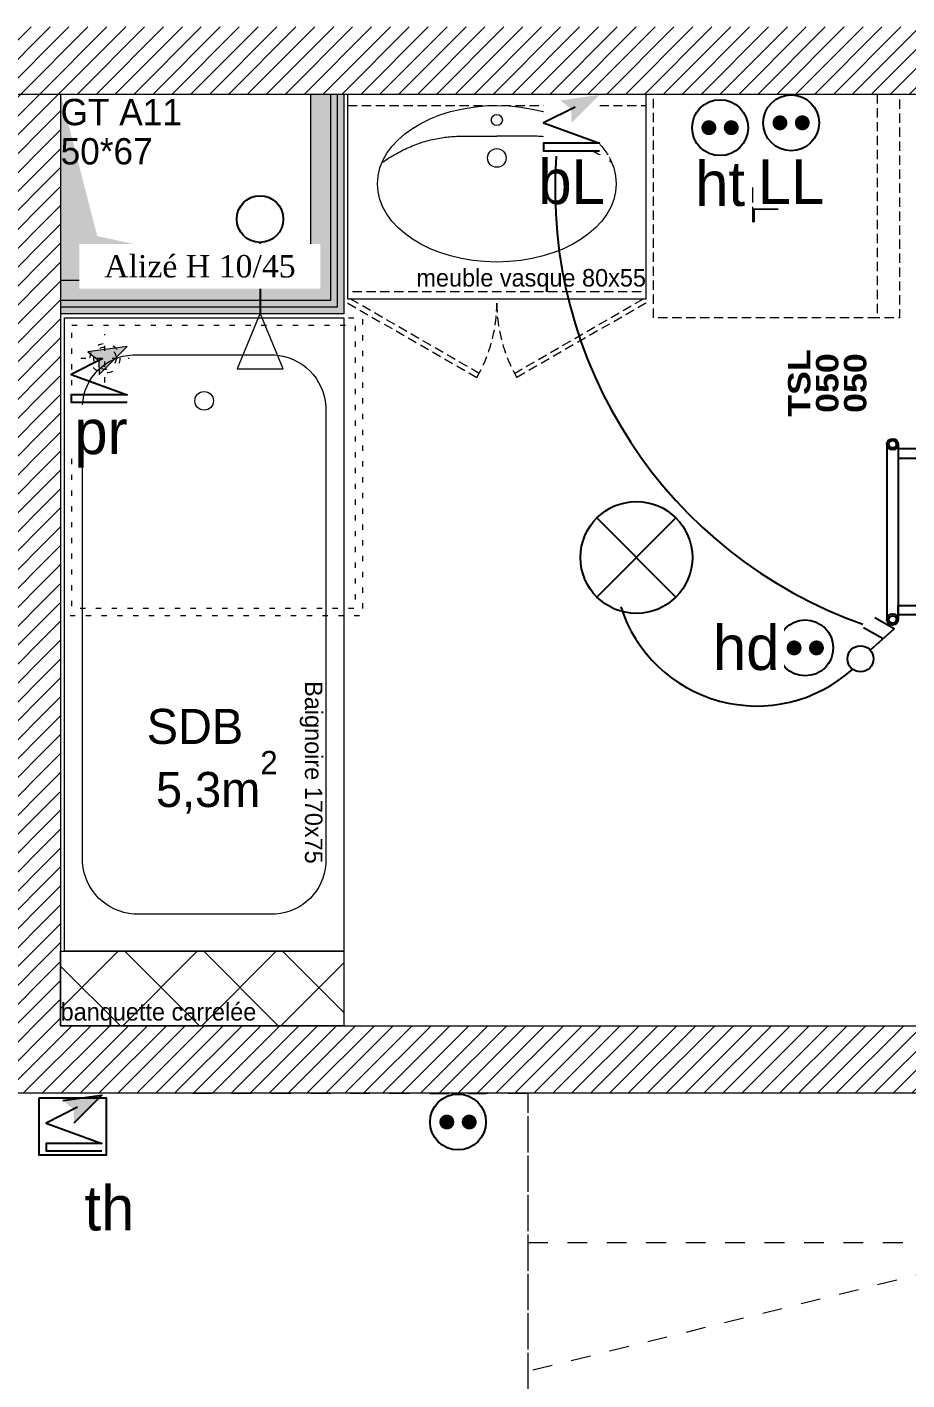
# Model space of a CAD drawing. Header units: centimetres. Extents: x 2738 to 7810, y 2495 to 5758.
# Drawn here: x 4820.7 to 5056.7, y 3789.4 to 4152.4 of the extents above; entities that cross this region are included whole.
import ezdxf

# ---------------------------------------------------------------- set-up
doc = ezdxf.new("R2010")
doc.units = ezdxf.units.CM
doc.header["$LTSCALE"] = 12.7
for name, pattern in [('ISO-03', [3, 1.2, -1.8]), ('Style de ligne -11', [0.694444, 0.41656, -0.277884]), ('Style de ligne -13', [0.295276, 0.19685, -0.098425]), ('Style de ligne -19', [0.333333, 0.111111, -0.222222]), ('VW-01', [0.83312, 0.41656, -0.41656])]:
    doc.linetypes.add(name, pattern=pattern)
for name, color, linetype, lineweight in [('B amÈnagement intÈrieur', 7, 'Continuous', 5), ('B aménagement intérieur', 7, 'Continuous', 5), ('B BATI-équipement-sanitaires', 7, 'Continuous', 5), ('B GÈnÈral', 7, 'Continuous', 5), ('B Général', 7, 'Continuous', 5), ('C ANNOTATIONS-prestations', 7, 'Continuous', 5), ('C ANNOTATIONS-texte', 7, 'Continuous', 5), ('C ANNOTATIONS-texte surfaces', 7, 'Continuous', 5), ('F REMPLISSAGE-vert clair', 7, 'Continuous', 13), ('F REMPLISSAGE-vert clair-1', 7, 'Continuous', 5), ('F REMPLISSAGE-vert foncÈ', 7, 'Continuous', 5), ('F REMPLISSAGE-vert foncé', 7, 'Continuous', 13), ('prlm-ELEC-CFA', 1, 'Continuous', 25), ('prlm-ELEC-CFO', 1, 'Continuous', 25)]:
    doc.layers.add(name, color=color, linetype=linetype, lineweight=lineweight)
doc.layers.add('B faience', color=7, linetype='Style de ligne -11', lineweight=13, true_color=0x0040ff)
doc.layers.add('C ANNOTATIONS-textes-numérotation gaine', color=7, linetype='ISO-03', lineweight=5, true_color=0xdd0000)
doc.layers.add('prlm-CHAUFF-CONV', color=20, linetype='Continuous')
doc.layers.add('prlm-VMC', color=93, linetype='Continuous')
doc.styles.add('Eurostile', font='')
doc.styles.add('prlm-chauff-rad', font='ariblk.ttf', dxfattribs={"height": 12})
doc.styles.add('prlm-elec-cfa', font='comic.ttf', dxfattribs={"height": 12})
doc.styles.add('prlm-elec-cfo', font='comic.ttf', dxfattribs={"height": 12})
doc.styles.add('prlm-vmc', font='pala.ttf', dxfattribs={"height": 14})
doc.styles.get('Eurostile').set_extended_font_data('Eurostile')
pattern_1 = [(45, (0, 0), (2.4253472, -2.6458333), [])]

# ---------------------------------------------------------------- blocks, each defined once
blk = doc.blocks.new('Groupe-25-1')
at = {"layer": 'B Général', "color": 7, "linetype": 'VW-01', "lineweight": 5, "flags": 128}
blk.add_lwpolyline([(4829.72, 4134.39), (4896.69, 4134.39), (4896.69, 4084.39), (4829.72, 4084.39)], close=True, dxfattribs=at)
at = {"layer": 'C ANNOTATIONS-textes-numérotation gaine', "color": 7, "insert": (4829.69, 4133.09), "char_height": 7.059, "width": 56.9358, "attachment_point": 1, "line_spacing_factor": 0.894142, "style": 'Eurostile'}
blk.add_mtext('GT A11\\P50*67', dxfattribs=at)
blk = doc.blocks.new('xi.BL')
at = {"color": 0, "lineweight": 5}
blk.add_wipeout([(-7.5, -7.5), (7.5, -7.5), (7.5, 7.5), (-7.5, 7.5)], dxfattribs=at).dxf.layer = 'prlm-ELEC-CFO'
at = {"layer": 'prlm-ELEC-CFO', "lineweight": 5}
blk.add_hatch(color=0, dxfattribs=at).paths.add_polyline_path([(-3, 6), (-0.1, 3.7), (0, 0), (7.5, 7.5)])
at = {"layer": 'prlm-ELEC-CFO', "color": 0}
blk.add_lwpolyline([(0.95, 4.23), (-7.5, 0), (7.5, -5.5), (-7.5, -5.5), (-7.5, -7.5), (7.5, -7.5)], dxfattribs=at)
blk = doc.blocks.new('xi.PTCE')
at = {"layer": 'prlm-ELEC-CFO', "color": 0}
for points in [[(-10.61, 10.61), (10.61, -10.61)], [(10.61, 10.61), (-10.61, -10.61)]]:
    blk.add_lwpolyline(points, dxfattribs=at)
at = {"layer": 'prlm-ELEC-CFO', "color": 0, "linetype": 'ByBlock'}
blk.add_circle((0, 0), 15, dxfattribs=at)
blk = doc.blocks.new('xi.DA')
at = {"layer": 'prlm-ELEC-CFO', "color": 0}
for points in [[(4.05, 1.39), (-1.17, 4.34)], [(0.61, -1.67), (7.04, 4.05), (1.81, 7.01)]]:
    blk.add_lwpolyline(points, dxfattribs=at)
blk.add_circle((-2, -4), 3.5, dxfattribs=at)
blk = doc.blocks.new('xi.PCHD')
at = {"color": 0, "lineweight": 5}
blk.add_wipeout([(-7.5, -7.5), (7.5, -7.5), (7.5, 7.5), (-7.5, 7.5)], dxfattribs=at).dxf.layer = 'prlm-ELEC-CFO'
at = {"layer": 'prlm-ELEC-CFO', "color": 0, "linetype": 'ByBlock', "lineweight": 5, "const_width": 2}
for points in [[(-4, 0, 1), (-2, 0, 1)], [(2, 0, 1), (4, 0, 1)]]:
    blk.add_lwpolyline(points, format="xyb", close=True, dxfattribs=at)
at = {"layer": 'prlm-ELEC-CFO', "color": 0, "linetype": 'ByBlock', "lineweight": -2}
blk.add_circle((0, 0), 7.5, dxfattribs=at)
blk = doc.blocks.new('xi.PCHT')
at = {"color": 0, "lineweight": 5}
blk.add_wipeout([(-7.5, -7.5), (7.5, -7.5), (7.5, 7.5), (-7.5, 7.5)], dxfattribs=at).dxf.layer = 'prlm-ELEC-CFO'
at = {"layer": 'prlm-ELEC-CFO', "color": 0, "linetype": 'ByBlock', "lineweight": 5, "const_width": 2}
for points in [[(-4, 0, 1), (-2, 0, 1)], [(2, 0, 1), (4, 0, 1)]]:
    blk.add_lwpolyline(points, format="xyb", close=True, dxfattribs=at)
at = {"layer": 'prlm-ELEC-CFO', "color": 0, "linetype": 'ByBlock', "lineweight": -2}
blk.add_circle((0, 0), 7.5, dxfattribs=at)
blk = doc.blocks.new('xi.PR')
at = {"layer": 'prlm-ELEC-CFO', "lineweight": 5}
blk.add_hatch(color=0, dxfattribs=at).paths.add_polyline_path([(-3, 6), (-0.1, 3.7), (0, 0), (7.5, 7.5)])
at = {"layer": 'prlm-ELEC-CFO', "color": 0, "lineweight": 5, "flags": 128}
blk.add_lwpolyline([(-3, 6), (-0.1, 3.7), (0, 0), (7.5, 7.5)], close=True, dxfattribs=at)
at = {"layer": 'prlm-ELEC-CFO', "color": 0}
blk.add_lwpolyline([(0.95, 4.23), (-7.5, 0), (7.5, -5.5), (-7.5, -5.5), (-7.5, -7.5), (7.5, -7.5)], dxfattribs=at)
blk = doc.blocks.new('xi.LL')
at = {"color": 0, "lineweight": 5}
blk.add_wipeout([(-7.5, -7.5), (7.5, -7.5), (7.5, 7.5), (-7.5, 7.5)], dxfattribs=at).dxf.layer = 'prlm-ELEC-CFO'
at = {"layer": 'prlm-ELEC-CFO', "color": 0, "linetype": 'ByBlock', "lineweight": 5, "const_width": 2}
for points in [[(-4, 0, 1), (-2, 0, 1)], [(2, 0, 1), (4, 0, 1)]]:
    blk.add_lwpolyline(points, format="xyb", close=True, dxfattribs=at)
at = {"layer": 'prlm-ELEC-CFO', "color": 0, "linetype": 'ByBlock', "lineweight": -2}
blk.add_circle((0, 0), 7.5, dxfattribs=at)
blk = doc.blocks.new('xi.PC')
at = {"color": 0, "lineweight": 5}
blk.add_wipeout([(-7.5, -7.5), (7.5, -7.5), (7.5, 7.5), (-7.5, 7.5)], dxfattribs=at).dxf.layer = 'prlm-ELEC-CFO'
at = {"layer": 'prlm-ELEC-CFO', "color": 0, "linetype": 'ByBlock', "lineweight": 5, "const_width": 2}
for points in [[(-4, 0, 1), (-2, 0, 1)], [(2, 0, 1), (4, 0, 1)]]:
    blk.add_lwpolyline(points, format="xyb", close=True, dxfattribs=at)
at = {"layer": 'prlm-ELEC-CFO', "color": 0, "linetype": 'ByBlock', "lineweight": -2}
blk.add_circle((0, 0), 7.5, dxfattribs=at)
blk = doc.blocks.new('xi.TSL-050-050')
at = {"layer": 'prlm-CHAUFF-CONV', "linetype": 'ByBlock', "lineweight": -2}
h = blk.add_hatch(color=0, dxfattribs=at)
edge = h.paths.add_edge_path()
edge.add_arc((-23.5, 7.5), 1.5, 0, 360)
edge = h.paths.add_edge_path(flags=17)
edge.add_arc((-23.5, 7.5), 1, 0, 360)
edge = h.paths.add_edge_path()
edge.add_arc((23.5, 7.5), 1.5, 0, 360)
edge = h.paths.add_edge_path(flags=17)
edge.add_arc((23.5, 7.5), 1, 0, 360)
at = {"layer": 'prlm-CHAUFF-CONV', "color": 0, "linetype": 'ByBlock', "lineweight": -2, "flags": 128}
for points in [[(23.5, 9), (-23.5, 9)], [(23.5, 6), (-23.5, 6)]]:
    blk.add_lwpolyline(points, dxfattribs=at)
at = {"layer": 'prlm-CHAUFF-CONV', "color": 0, "linetype": 'ByBlock', "lineweight": -2}
for points in [[(-19.73, 0), (-22.27, 0), (-22.27, 6), (-19.73, 6)], [(19.73, 0), (22.27, 0), (22.27, 6), (19.73, 6)]]:
    blk.add_lwpolyline(points, close=True, dxfattribs=at)
for centre, radius in [((-23.5, 7.5), 1.5), ((-23.5, 7.5), 1), ((23.5, 7.5), 1.5), ((23.5, 7.5), 1)]:
    blk.add_circle(centre, radius, dxfattribs=at)
blk = doc.blocks.new('Groupe-3-1')
at = {"layer": 'B Général', "color": 7, "linetype": 'VW-01', "lineweight": 5}
blk.add_line((70, -114.99), (-70, -80.35), dxfattribs=at)
at = {"layer": 'B Général', "linetype": 'VW-01', "flags": 128}
for points in [[(-70, 35), (70, 35), (70, -155), (-70, -155)], [(-70, -114.99), (70, -114.99), (70, -155), (-70, -155)]]:
    blk.add_lwpolyline(points, close=True, dxfattribs=at)
blk = doc.blocks.new('Groupe-4-1')
at = {"layer": 'B Général', "color": 252, "linetype": 'Style de ligne -19', "lineweight": 5, "true_color": 0x989898}
for p, q in [((-29.11, -35.61), (-29.11, -22.61)), ((-22.61, -29.11), (-35.61, -29.11))]:
    blk.add_line(p, q, dxfattribs=at)
at = {"layer": 'B Général', "color": 252, "linetype": 'Style de ligne -19', "lineweight": 5, "true_color": 0x989898, "flags": 128}
for points in [[(-40, -40), (-40, 40), (40, 40), (40, -40)], [(-38, -38), (-38, 38), (38, 38), (38, -38)]]:
    blk.add_lwpolyline(points, close=True, dxfattribs=at)
at = {"layer": 'B Général', "color": 252, "linetype": 'Style de ligne -19', "lineweight": 5, "true_color": 0x989898}
for radius in [4, 3]:
    blk.add_circle((-29.11, -29.11), radius, dxfattribs=at)
blk = doc.blocks.new('Douche pointillée')
at = {"layer": 'B Général', "color": 252, "true_color": 0x989898}
blk.add_blockref('Groupe-4-1', (0, 0), dxfattribs=at)
blk = doc.blocks.new('Baignoire 75_170')
at = {"layer": 'B faience', "lineweight": 18, "flags": 128}
blk.add_lwpolyline([(-85, 38.5), (-85, -37.5), (86, -37.5)], dxfattribs=at)
at = {"layer": 'B Général', "color": 7, "linetype": 'Continuous', "lineweight": 5, "flags": 128}
blk.add_lwpolyline([(-84, -36.5), (-84, 38.5), (86, 38.5), (86, -36.5)], close=True, dxfattribs=at)
blk.add_lwpolyline([(-74, -17.85), (-74, 19.85, -0.379059), (-60.25, 33.6), (62.5, 33.6, -0.377778), (76, 20.1), (76, -17.85, -0.374545), (62.25, -31.6), (-60.5, -31.6, -0.392593), (-74, -18.1)], format="xyb", close=True, dxfattribs=at)
at = {"layer": 'B Général', "color": 7, "linetype": 'Continuous', "lineweight": 5}
blk.add_circle((-61.7, 1), 2.5, dxfattribs=at)
at = {"layer": 'B Général', "color": 8, "true_color": 0x767676}
blk.add_blockref('Douche pointillée', (-44, 3.5), dxfattribs=at)
at = {"layer": 'C ANNOTATIONS-prestations', "insert": (62.5, 26.61), "char_height": 4.706, "width": 80, "attachment_point": 9, "line_spacing_factor": 0.894142, "style": 'Eurostile'}
blk.add_mtext('Baignoire 170x75', dxfattribs=at)
blk = doc.blocks.new('Lave Linge')
at = {"layer": 'B Général', "color": 7, "linetype": 'Style de ligne -13', "lineweight": 5, "flags": 128}
blk.add_lwpolyline([(-29.47, 30), (-29.47, 36), (30.53, 36), (30.53, 30)], dxfattribs=at)
blk.add_lwpolyline([(-29.47, 30), (30.53, 30), (30.53, -30), (-29.47, -30)], close=True, dxfattribs=at)
at = {"layer": 'B Général', "color": 7, "insert": (0, 0), "char_height": 7.059, "attachment_point": 5, "line_spacing_factor": 0.894142, "style": 'Eurostile'}
blk.add_mtext('LL', dxfattribs=at)
blk = doc.blocks.new('Groupe-2-1')
at = {"layer": 'B Général', "color": 7, "linetype": 'Continuous', "lineweight": 5}
for centre, major_axis, ratio in [((0, -24.07), (32, 0), 0.65625), ((0, -6.97), (1.5, 0), 1), ((0, -17.15), (2.5, 0), 1)]:
    blk.add_ellipse(centre, major_axis=major_axis, ratio=ratio, dxfattribs=at)
for points in [[(-30.82, -18.37), (-20.7, -11.37), (-9.74, -11.32), (-4.71, -11.3), (0, -11.3)], [(30.82, -18.37), (20.7, -11.37), (9.74, -11.32), (4.71, -11.3), (0, -11.3)]]:
    blk.add_open_spline(points, degree=2, knots=[0, 0, 0, 1, 1, 2, 2, 2], dxfattribs=at)
blk.add_open_spline([(-30.45, -17.59), (-30.5, -17.61), (-30.55, -17.64)], degree=2, dxfattribs=at)
blk = doc.blocks.new('meuble vasque 80x60')
at = {"layer": 'B BATI-équipement-sanitaires', "color": 7, "linetype": 'Style de ligne -13', "lineweight": 5, "flags": 128}
for points in [[(-40, -3.07), (40, -3.07), (40, -53.07), (-40, -53.07)], [(-40, -56.07), (-5.36, -76.07), (-4.71, -74.94), (-39.35, -54.94)], [(40, -56.07), (5.36, -76.07), (4.71, -74.94), (39.35, -54.94)]]:
    blk.add_lwpolyline(points, close=True, dxfattribs=at)
at = {"layer": 'B BATI-équipement-sanitaires', "color": 7, "linetype": 'Style de ligne -13', "lineweight": 5}
for centre, start, end in [((-40, -56.07), 330, 0), ((40, -56.07), 180, 210)]:
    blk.add_arc(centre, 40, start, end, dxfattribs=at)
at = {"layer": 'B Général', "lineweight": 5, "flags": 128}
blk.add_lwpolyline([(-40, 0), (40, 0), (40, -55), (-40, -55)], close=True, dxfattribs=at)
at = {"layer": 'B Général', "color": 7}
blk.add_blockref('Groupe-2-1', (0, 0), dxfattribs=at)
at = {"layer": 'C ANNOTATIONS-prestations', "insert": (40, -53.07), "char_height": 4.706, "width": 80, "attachment_point": 9, "line_spacing_factor": 0.894142, "style": 'Eurostile'}
blk.add_mtext('meuble vasque 80x55', dxfattribs=at)
blk = doc.blocks.new('xi.TH')
at = {"color": 0, "lineweight": 5}
blk.add_wipeout([(-7.5, -7.5), (7.5, -7.5), (7.5, 7.5), (-7.5, 7.5)], dxfattribs=at).dxf.layer = 'prlm-ELEC-CFA'
at = {"layer": 'prlm-ELEC-CFA', "lineweight": 5}
blk.add_hatch(color=0, dxfattribs=at).paths.add_polyline_path([(-3, 6), (-0.1, 3.7), (0, 0), (7.5, 7.5)])
at = {"layer": 'prlm-ELEC-CFA', "color": 0}
for points in [[(-3, 6), (7.5, 7.5), (0, 0)], [(0.95, 4.23), (-7.5, 0), (7.5, -5.5), (-7.5, -5.5), (-7.5, -7.5), (7.5, -7.5)]]:
    blk.add_lwpolyline(points, dxfattribs=at)
blk = doc.blocks.new('xi.be')
at = {"layer": 'prlm-VMC', "color": 0, "linetype": 'ByBlock', "lineweight": 5, "flags": 128}
blk.add_lwpolyline([(-6.17, -15), (6.17, -15), (0, 0)], close=True, dxfattribs=at)
at = {"layer": 'prlm-VMC', "color": 0, "linetype": 'ByBlock', "lineweight": 5}
blk.add_solid([(0, -1), (5.17, -14), (-5.17, -14), (0, -1)], dxfattribs=at)

msp = doc.modelspace()

# ---------------------------------------------------------------- hatches: boundary and pattern name
at = {"layer": 'B GÈnÈral', "linetype": 'Continuous', "lineweight": 5}
h = msp.add_hatch(dxfattribs=at)
h.set_pattern_fill('50_BETON', style=0, pattern_type=2)
h.set_pattern_definition(pattern_1)
h.paths.add_polyline_path([(5431.35, 4152.39), (4337.44, 4152.39), (4355.44, 4134.39), (5431.35, 4134.39)])
h = msp.add_hatch(dxfattribs=at)
h.set_pattern_fill('50_BETON', style=0, pattern_type=2)
h.set_pattern_definition(pattern_1)
h.paths.add_polyline_path([(4829.69, 3884.39), (4829.69, 4134.39), (4811.69, 4134.39), (4811.69, 3866.39)])
at = {"layer": 'B GÈnÈral', "linetype": 'Continuous', "lineweight": 5, "true_color": 0x7f7f7f}
h = msp.add_hatch(dxfattribs=at)
h.set_pattern_fill('FAIENCE 15X15', color=8, angle=135, style=0, pattern_type=2)
h.set_pattern_definition([(135, (4867.19, 3905.244), (9.8784, 11.288), []), (45, (4867.19, 3905.244), (-10.8173, 10.3916), [])])
h.paths.add_polyline_path([(4829.69, 3904.39), (4905.69, 3904.39), (4905.69, 3884.39), (4829.69, 3884.39)])
at = {"layer": 'B GÈnÈral', "linetype": 'Continuous', "lineweight": 5}
h = msp.add_hatch(dxfattribs=at)
h.set_pattern_fill('50_BETON', style=0, pattern_type=2)
h.set_pattern_definition(pattern_1)
h.paths.add_polyline_path([(4829.69, 3884.39), (4811.69, 3866.39), (5185.04, 3866.39), (5203.04, 3884.39)])

# ---------------------------------------------------------------- linework, layer by layer
at = {"layer": 'B amÈnagement intÈrieur', "color": 254, "linetype": 'Continuous', "true_color": 0xd6d6d6}
msp.add_solid([(4839.5, 4096.28), (4829.72, 4134.39), (4894.69, 4084.39), (4829.72, 4084.39)], dxfattribs=at)
at = {"layer": 'B amÈnagement intÈrieur', "color": 9, "linetype": 'Continuous', "true_color": 0xc0dcc0}
for points in [[(4896.69, 4134.39), (4905.69, 4134.39), (4896.69, 4084.39), (4905.69, 4075.39)], [(4896.69, 4084.39), (4905.69, 4075.39), (4829.69, 4084.39), (4829.69, 4075.39)]]:
    msp.add_solid(points, dxfattribs=at)
at = {"layer": 'B aménagement intérieur', "color": 7, "linetype": 'Continuous', "lineweight": 13}
for p, q in [((4896.69, 4134.39), (4896.69, 4084.39)), ((4905.69, 4134.39), (4905.69, 4075.39)), ((4896.69, 4084.39), (4829.69, 4084.39)), ((4905.69, 4075.39), (4829.69, 4075.39))]:
    msp.add_line(p, q, dxfattribs=at)
at = {"layer": 'B Général', "color": 7, "linetype": 'Continuous', "lineweight": 18}
for p, q in [((4355.44, 4134.39), (5431.35, 4134.39)), ((4829.69, 4134.39), (4829.69, 3884.39)), ((4829.69, 3884.39), (5203.04, 3884.39)), ((4811.69, 3866.39), (5185.04, 3866.39))]:
    msp.add_line(p, q, dxfattribs=at)
at = {"layer": 'B Général', "color": 7, "linetype": 'Continuous', "lineweight": 5}
for p, q in [((4355.44, 4134.39), (5431.35, 4134.39)), ((4829.69, 4134.39), (4829.69, 3884.39)), ((4829.69, 3884.39), (5203.04, 3884.39)), ((4811.69, 3866.39), (5185.04, 3866.39))]:
    msp.add_line(p, q, dxfattribs=at)
at = {"layer": 'B Général', "color": 154, "linetype": 'VW-01'}
msp.add_line((4955.04, 3866.31), (4955.04, 3676.31), dxfattribs=at)
at = {"layer": 'B Général', "color": 7, "linetype": 'Continuous', "lineweight": 5, "flags": 128}
msp.add_lwpolyline([(4829.69, 3904.39), (4905.69, 3904.39), (4905.69, 3884.39), (4829.69, 3884.39)], close=True, dxfattribs=at)
at = {"layer": 'F REMPLISSAGE-vert clair', "color": 7, "linetype": 'Continuous', "lineweight": 13}
for p, q in [((4896.69, 4134.39), (4896.69, 4084.39)), ((4896.69, 4084.39), (4829.69, 4084.39))]:
    msp.add_line(p, q, dxfattribs=at)
at = {"layer": 'F REMPLISSAGE-vert clair'}
for p, q in [((4902.09, 4134.39), (4902.09, 4078.99)), ((4902.09, 4134.39), (4902.09, 4078.99)), ((4903.89, 4134.39), (4903.89, 4077.19)), ((4902.09, 4078.99), (4829.69, 4078.99)), ((4902.09, 4078.99), (4829.69, 4078.99)), ((4903.89, 4077.19), (4829.69, 4077.19))]:
    msp.add_line(p, q, dxfattribs=at)
at = {"layer": 'F REMPLISSAGE-vert clair-1', "color": 9, "linetype": 'Continuous', "true_color": 0xc0dcc0}
for points in [[(4902.09, 4134.39), (4896.69, 4134.39), (4902.09, 4078.99), (4896.69, 4084.39)], [(4903.89, 4134.39), (4902.09, 4134.39), (4903.89, 4077.19), (4902.09, 4078.99)], [(4902.09, 4078.99), (4896.69, 4084.39), (4829.69, 4078.99), (4829.69, 4084.39)], [(4903.89, 4077.19), (4902.09, 4078.99), (4829.69, 4077.19), (4829.69, 4078.99)]]:
    msp.add_solid(points, dxfattribs=at)
at = {"layer": 'F REMPLISSAGE-vert foncÈ', "color": 54, "linetype": 'Continuous', "true_color": 0x99aa00}
for points in [[(4905.69, 4134.39), (4903.89, 4134.39), (4905.69, 4075.39), (4903.89, 4077.19)], [(4905.69, 4075.39), (4903.89, 4077.19), (4829.69, 4075.39), (4829.69, 4077.19)]]:
    msp.add_solid(points, dxfattribs=at)
at = {"layer": 'F REMPLISSAGE-vert foncé'}
for p, q in [((4903.89, 4134.39), (4903.89, 4077.19)), ((4903.89, 4077.19), (4829.69, 4077.19))]:
    msp.add_line(p, q, dxfattribs=at)
at = {"layer": 'F REMPLISSAGE-vert foncé', "color": 7, "linetype": 'Continuous', "lineweight": 13}
for p, q in [((4905.69, 4134.39), (4905.69, 4075.39)), ((4905.69, 4075.39), (4829.69, 4075.39))]:
    msp.add_line(p, q, dxfattribs=at)
at = {"layer": 'prlm-VMC'}
msp.add_lwpolyline([(4883.17, 4094.6), (4883.17, 4075.63)], dxfattribs=at)
msp.add_circle((4883.17, 4100.85), 6.25, dxfattribs=at)

# ---------------------------------------------------------------- block references
at = {"layer": 'B Général', "color": 7}
msp.add_blockref('meuble vasque 80x60', (4946.69, 4134.39), dxfattribs=at)
at = {"layer": 'B Général', "color": 7, "rotation": 270}
for name, p in [('Lave Linge', (5018.69, 4104.92)), ('Baignoire 75_170', (4867.19, 3990.39))]:
    msp.add_blockref(name, p, dxfattribs=at)
at = {"layer": 'B Général', "extrusion": (0, 0, -1), "zscale": -1, "rotation": 180}
msp.add_blockref('Groupe-3-1', (-5025.04, 3711.31), dxfattribs=at)
at = {"layer": 'C ANNOTATIONS-textes-numérotation gaine', "color": 7}
msp.add_blockref('Groupe-25-1', (0, 0), dxfattribs=at)
at = {"layer": 'prlm-CHAUFF-CONV', "rotation": 90}
msp.add_blockref('xi.TSL-050-050', (5060.34, 4016.93), dxfattribs=at)
at = {"layer": 'prlm-ELEC-CFO'}
for name, p in [('xi.PR', (4840.02, 4059.19)), ('xi.PTCE', (4984.13, 4010.05)), ('xi.DA', (5046.23, 3986.87))]:
    msp.add_blockref(name, p, dxfattribs=at)
at = {"layer": 'prlm-VMC', "rotation": 4.724190063167902e-08}
msp.add_blockref('xi.be', (4883.17, 4075.63), dxfattribs=at)

# ---------------------------------------------------------------- texts
at = {"layer": 'C ANNOTATIONS-prestations', "insert": (4829.69, 3884.39), "char_height": 4.706, "width": 71.7614, "attachment_point": 7, "line_spacing_factor": 0.894142, "style": 'Eurostile'}
msp.add_mtext('banquette carrelée', dxfattribs=at)
at = {"layer": 'C ANNOTATIONS-texte', "insert": (4865.72, 3959.89), "char_height": 9.412, "attachment_point": 8, "line_spacing_factor": 0.894142, "style": 'Eurostile'}
msp.add_mtext('SDB', dxfattribs=at)
at = {"layer": 'C ANNOTATIONS-texte surfaces', "insert": (4871.58, 3958.16), "char_height": 9.412, "attachment_point": 2, "line_spacing_factor": 0.894142, "style": 'Eurostile'}
msp.add_mtext('5,3m{\\H0.6667x;\\S2^ ;}', dxfattribs=at)

# ---------------------------------------------------------------- next in the draw order: block references
at = {"layer": 'prlm-ELEC-CFO'}
for name, p in [('xi.BL', (4966.74, 4126.67)), ('xi.PCHT', (5006.57, 4125.36)), ('xi.LL', (5025.63, 4126.67)), ('xi.PCHD', (5029.42, 3985.79)), ('xi.TH', (4833.27, 3858.32)), ('xi.PC', (4936.28, 3858.59))]:
    msp.add_blockref(name, p, dxfattribs=at)

# ---------------------------------------------------------------- next in the draw order: texts
at = {"layer": 'prlm-CHAUFF-CONV', "lineweight": 20, "insert": (5035.34, 4056.85), "char_height": 6, "width": 32.8236, "attachment_point": 5, "rotation": 90, "line_spacing_factor": 0.75, "style": 'prlm-chauff-rad', "bg_fill": 3, "box_fill_scale": 1.1, "bg_fill_color": 256, "bg_fill_transparency": 0}
msp.add_mtext('TSL\\P050\\P050', dxfattribs=at)
at = {"layer": 'prlm-ELEC-CFO', "lineweight": 20, "char_height": 12, "attachment_point": 5, "line_spacing_factor": 0.8, "bg_fill": 3, "box_fill_scale": 1.1, "bg_fill_color": 256, "bg_fill_transparency": 0}
for s, insert, style in [('pr', (4840.51, 4041.97), 'prlm-elec-cfo'), ('th', (4842.78, 3835.42), 'prlm-elec-cfa')]:
    msp.add_mtext(s, dxfattribs=dict(at, insert=insert, style=style))
at = {"layer": 'prlm-VMC', "ltscale": 25, "insert": (4867.05, 4088.15), "char_height": 6, "width": 58.6147, "attachment_point": 5, "line_spacing_factor": 0.8, "style": 'prlm-vmc', "bg_fill": 2}
msp.add_mtext('Alizé H 10/45', dxfattribs=at)

# ---------------------------------------------------------------- next in the draw order: linework, layer by layer
at = {"layer": 'B Général', "color": 154, "linetype": 'VW-01'}
msp.add_line((4865.04, 3866.31), (4955.04, 3866.31), dxfattribs=at)
at = {"layer": 'prlm-ELEC-CFO'}
msp.add_lwpolyline([(4823.91, 3865.12), (4841.93, 3865.12), (4841.93, 3849.7), (4823.91, 3849.7)], close=True, dxfattribs=at)

# ---------------------------------------------------------------- next in the draw order: texts
at = {"layer": 'prlm-ELEC-CFO', "lineweight": 20, "char_height": 12, "attachment_point": 5, "line_spacing_factor": 0.8, "style": 'prlm-elec-cfo', "bg_fill": 3, "box_fill_scale": 1.1, "bg_fill_color": 256, "bg_fill_transparency": 0}
for s, insert in [('bL', (4966.74, 4110.79)), ('ht', (5006.57, 4110.29)), ('hd', (5013.58, 3985.79))]:
    msp.add_mtext(s, dxfattribs=dict(at, insert=insert))

# ---------------------------------------------------------------- next in the draw order: linework, layer by layer
at = {"layer": 'prlm-ELEC-CFO'}
msp.add_arc((5016.43, 4008.55), 38.35, 197.8113, 311.922, dxfattribs=at)

# ---------------------------------------------------------------- next in the draw order: texts
at = {"layer": 'prlm-ELEC-CFO', "lineweight": 20, "insert": (5025.63, 4110.92), "char_height": 12, "attachment_point": 5, "line_spacing_factor": 0.8, "style": 'prlm-elec-cfo', "bg_fill": 3, "box_fill_scale": 1.1, "bg_fill_color": 256, "bg_fill_transparency": 0}
msp.add_mtext('LL', dxfattribs=at)

# ---------------------------------------------------------------- next in the draw order: linework, layer by layer
at = {"layer": 'prlm-ELEC-CFO'}
msp.add_arc((5086.07, 4108.84), 123.75, 175.8879, 250.5484, dxfattribs=at)

doc.saveas('drawing.dxf')
